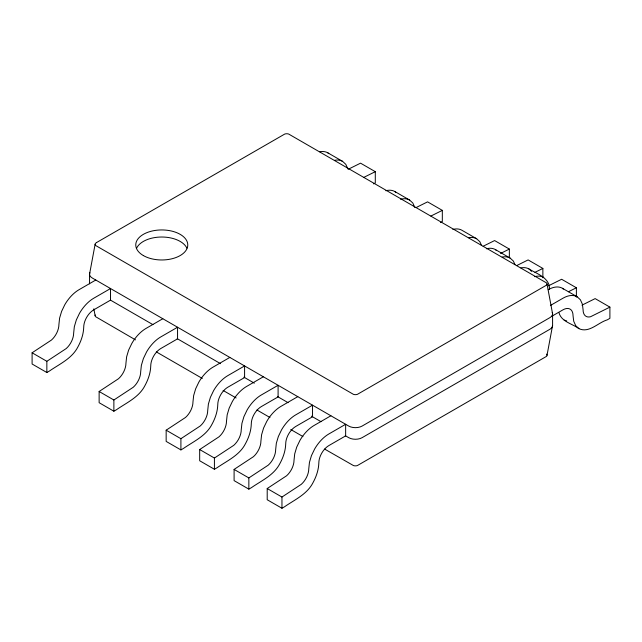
<?xml version="1.0" encoding="UTF-8"?>
<svg xmlns="http://www.w3.org/2000/svg" width="642" height="642" viewBox="0 0 642 642"><rect width="100%" height="100%" fill="white"/><g stroke="black" fill="none" stroke-linecap="round" stroke-linejoin="round"><path stroke-width="0.96" d="M95.104 244.369L89.551 274.166L89.551 283.836M547.024 355.243L552.585 325.446L552.585 313.834L547.024 284.037M152.957 324.651L110.52 300.143L93.764 309.829A14.22 8.21 -60 0 0 83.717 327.243C83.492 334.249 81.173 340.95 77.826 347.057C71.88 358.613 59.618 363.95 49.45 371.02L46.85 372.52L32.1 364.006L32.1 352.787L51.456 340.051A14.22 8.21 -60 0 0 58.912 324.531L59.594 318.127L61.608 311.37L64.802 304.709A28.441 16.419 -60 0 1 79.022 289.702L95.778 280.024M46.85 372.52L46.85 361.302L66.206 348.566A14.22 8.21 -60 0 0 73.661 333.046L74.344 326.642L76.35 319.885L79.552 313.224A28.441 16.419 -60 0 1 93.764 298.217L110.528 288.539L110.528 300.151M113.875 411.217L113.875 400.006L133.239 387.262A14.22 8.21 -60 0 0 140.686 371.75L141.376 365.338L143.383 358.581L146.577 351.928A28.441 16.419 -60 0 1 160.797 336.914L177.553 327.243L177.553 338.848L160.797 348.526A14.22 8.21 -60 0 0 150.742 365.94C150.525 372.954 148.198 379.655 144.851 385.762C138.913 397.318 126.643 402.646 116.483 409.716L113.875 411.217L99.133 402.703L99.133 391.492L118.489 378.748A14.22 8.21 -60 0 0 125.944 363.236L126.626 356.824L128.633 350.067L131.835 343.414A28.441 16.419 -60 0 1 146.055 328.399L162.811 318.729M180.908 449.914L180.908 438.703L200.264 425.959A14.22 8.21 -60 0 0 207.719 410.447L208.401 404.043L210.415 397.278L213.609 390.625A28.441 16.419 -60 0 1 227.83 375.618L244.586 365.94L244.586 377.552L227.83 387.222A14.22 8.21 -60 0 0 217.774 404.645C217.55 411.65 215.23 418.351 211.884 424.458C205.938 436.014 193.675 441.351 183.508 448.413L180.908 449.914L166.158 441.407L166.158 430.188L185.522 417.452A14.22 8.21 -60 0 0 192.969 401.932L193.659 395.528L195.666 388.763L198.859 382.11A28.441 16.419 -60 0 1 213.08 367.104L229.836 357.425M214.42 469.27L214.42 458.051L233.784 445.315A14.22 8.21 -60 0 0 241.232 429.795L241.922 423.391L243.928 416.626L247.122 409.973A28.441 16.419 -60 0 1 261.342 394.966L278.098 385.288L278.098 396.9L261.342 406.579A14.22 8.21 -60 0 0 251.287 423.993C251.07 430.999 248.743 437.7 245.396 443.807C239.458 455.363 227.188 460.699 217.028 467.761L214.42 469.27L199.678 460.755L199.678 449.536L219.034 436.801A14.22 8.21 -60 0 0 226.49 421.28L227.172 414.876L229.178 408.119L232.38 401.459A28.441 16.419 -60 0 1 246.6 386.452L263.356 376.774M248.847 489.14L248.847 477.929L268.204 465.185A14.22 8.21 -60 0 0 275.659 449.673L276.341 443.261L278.355 436.504L281.549 429.851A28.441 16.419 -60 0 1 295.769 414.836L312.526 405.166L312.526 416.778L295.769 426.448A14.22 8.21 -60 0 0 285.714 443.863C285.489 450.877 283.17 457.577 279.824 463.684C273.877 475.241 261.615 480.569 251.447 487.639L248.847 489.14L234.097 480.625L234.097 469.414L253.462 456.671A14.22 8.21 -60 0 0 260.909 441.158L261.599 434.754L263.605 427.989L266.799 421.337A28.441 16.419 -60 0 1 281.019 406.33L297.776 396.652M281.958 508.255L281.958 497.044L301.315 484.301A14.22 8.21 -60 0 0 308.77 468.788L309.452 462.376L311.458 455.619L314.66 448.967A28.441 16.419 -60 0 1 328.881 433.952L345.637 424.282L345.637 435.894L328.881 445.564A14.22 8.21 -60 0 0 318.825 462.978C318.601 469.992 316.281 476.693 312.935 482.8C306.988 494.356 294.726 499.685 284.558 506.755L281.958 508.255L267.208 499.741L267.208 488.53L286.573 475.786A14.22 8.21 -60 0 0 294.02 460.274L294.71 453.87L296.716 447.105L299.91 440.452A28.441 16.419 -60 0 1 314.131 425.445L330.887 415.767M373.556 183.893L375.297 182.89L375.297 171.679L360.547 163.164L348.229 169.279M440.589 222.589L442.322 221.594L442.322 210.375L427.58 201.861L416.136 207.543M550.411 305.472L562.978 298.217A28.441 16.419 -60 0 1 577.198 296.805L580.392 299.774L582.406 304.212L583.088 309.829A14.22 8.21 -60 0 0 590.544 316.739L609.9 307.125L609.9 318.336L607.3 319.844C598.095 322.509 589.171 333.463 578.923 328.648C572.263 323.616 561.461 321.835 558.973 312.734M552.088 316.113L562.978 309.829A14.22 8.21 -60 0 1 573.033 315.631L573.715 321.249L575.73 325.687L578.923 328.648M363.853 177.361L375.297 171.679M430.886 216.057L442.322 210.375M483.169 246.239L494.605 240.565L509.355 249.072L509.355 257.49M500.551 253.446L509.355 249.072M516.682 265.595L528.125 259.914L542.867 268.428L542.867 277.769M534.947 272.36L542.867 268.428M548.437 285.818L561.638 279.262L576.388 287.776L576.388 297.118M568.467 291.709L576.388 287.776M581.957 305.167L595.15 298.61L609.9 307.125M564.174 320.133L566.677 320.912M319.836 151.801A28.441 16.419 -60 0 1 327.845 152.844L342.595 161.359L345.789 164.328L347.795 168.766M385.858 190.738A28.441 16.419 -60 0 1 394.878 191.549L409.62 200.063L412.822 203.024L414.828 207.462M481.452 245.276L479.847 241.721L476.653 238.76L461.903 230.245A28.441 16.419 -60 0 0 452.891 229.443M486.403 248.791A28.441 16.419 -60 0 1 495.423 249.594L510.165 258.108L513.367 261.069L514.972 264.624M520.927 267.907A28.441 16.419 -60 0 1 528.936 268.942C537.017 273.99 550.138 277.697 549.456 289.542M548.236 289.702A28.441 16.419 -60 0 1 562.448 288.298L577.198 296.805M177.216 338.655L220.519 363.661M243.912 377.159L254.304 383.162M277.689 396.66L288.081 402.662M311.474 416.168L321 421.666M345.252 435.669L348.718 437.667A9.478 5.473 0 0 0 362.12 437.667L549.809 329.314A9.478 5.473 0 0 0 552.585 325.446M135.51 339.875L95.634 316.707A3.924 2.263 0 0 1 95.241 314.989M156.327 351.896L202.302 378.435M223.119 390.456L236.128 397.968M256.944 409.989L269.953 417.501M290.77 429.514L302.92 436.528M324.603 449.047L353.461 465.562A3.924 2.263 0 0 0 357.377 465.562L546.502 356.374A3.924 2.263 0 0 0 546.502 354.111M32.1 352.787L46.85 361.302M99.133 391.492L113.875 400.006M166.158 430.188L180.908 438.703M199.678 449.536L214.42 458.051M234.097 469.414L248.847 477.929M267.208 488.53L281.958 497.044M562.448 288.298L563.315 289.093M528.936 268.942L529.802 269.744M530.38 270.282L531.552 271.365M495.423 249.594L496.282 250.396M394.878 191.549L395.737 192.343M327.845 152.844L328.712 153.647M93.852 308.842L95.104 315.575M334.578 160.315A28.441 16.419 -60 0 1 342.595 161.359M534.666 276.654A28.441 16.419 -60 0 1 543.686 277.456M89.872 272.746A9.478 5.473 0 0 0 92.328 278.034L348.718 426.063A9.478 5.473 0 0 0 362.12 426.063L549.809 317.702A9.478 5.473 0 0 0 552.264 312.413M136.65 248.149A26.001 15.015 0 0 1 161.768 237.018A26.001 15.015 0 0 1 186.886 248.149M400.608 199.253A28.441 16.419 -60 0 1 409.62 200.063M468.644 237.717A28.441 16.419 -60 0 1 476.653 238.76M502.156 257.065A28.441 16.419 -60 0 1 510.165 258.108M96.477 242.596L95.634 243.23A3.924 2.263 0 0 0 95.634 245.501L353.461 394.357A3.924 2.263 0 0 0 357.377 394.357L546.502 285.168A3.924 2.263 0 0 0 546.502 282.897L288.675 134.05A3.924 2.263 0 0 0 284.751 134.05L96.477 242.596M143.375 255.572A26.001 15.015 0 0 0 186.886 248.839A26.001 15.015 0 0 0 155.035 230.454A26.001 15.015 0 0 0 143.375 255.572"/></g></svg>
